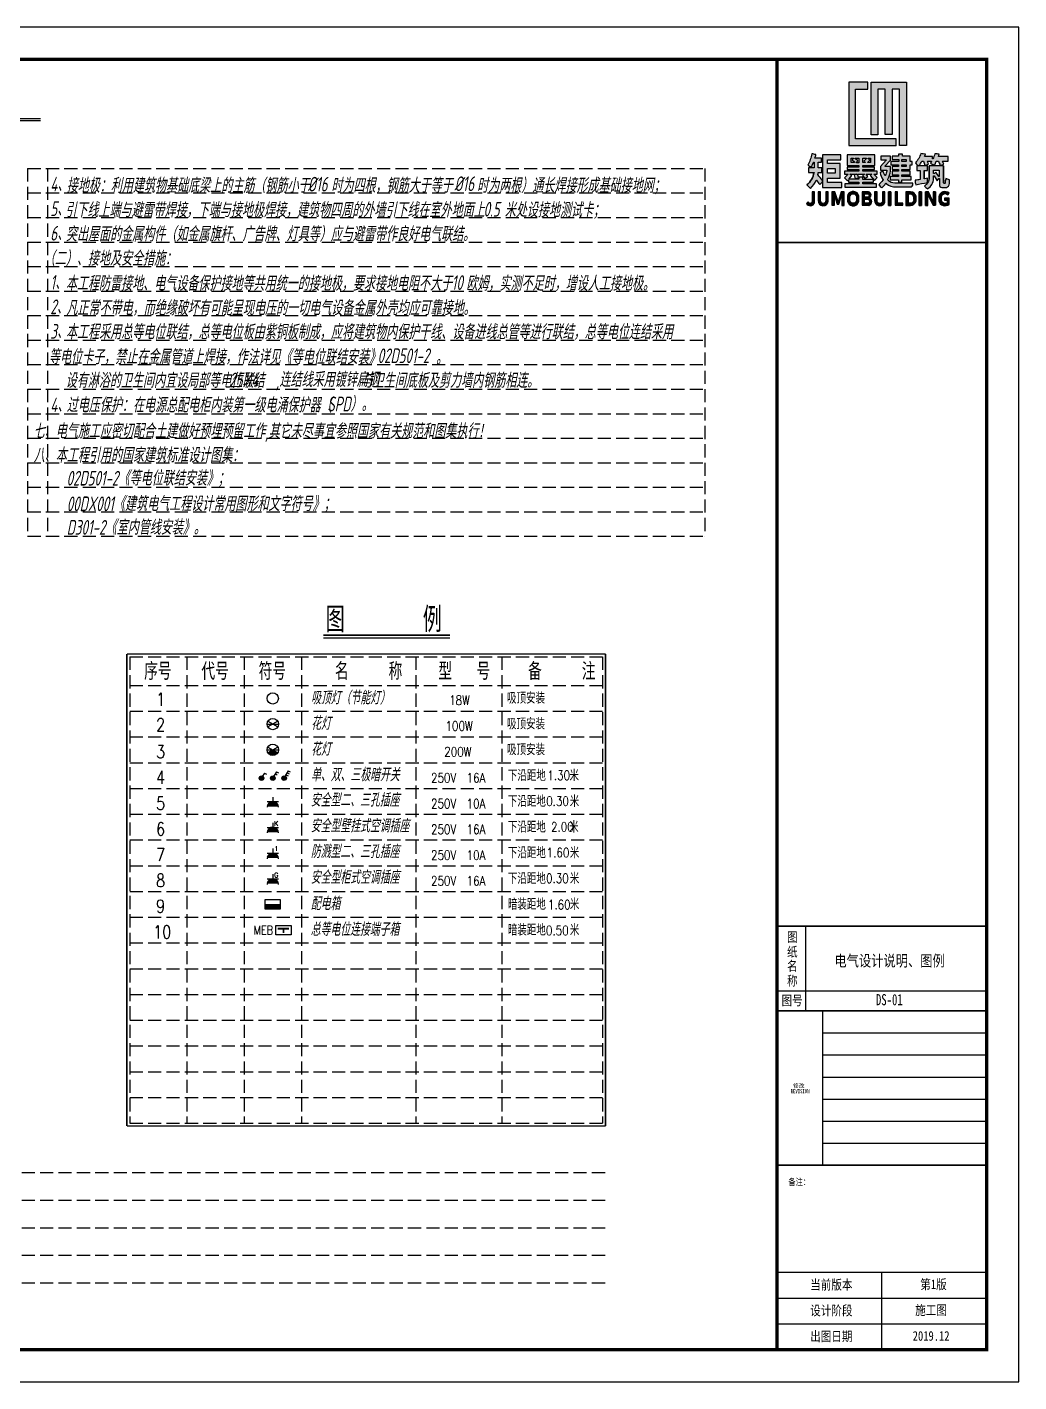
# Model space of a CAD drawing. Header units: millimetres. Extents: x -807114 to 558292, y -468455 to -61603.
# Drawn here: x -592632 to -573759, y -383210 to -357426 of the extents above; entities that cross this region are included whole.
import ezdxf
from ezdxf.enums import TextEntityAlignment as Align

# ---------------------------------------------------------------- set-up
doc = ezdxf.new("R2010")
doc.units = ezdxf.units.MM
doc.header["$LTSCALE"] = 1000
doc.linetypes.add('DASH', pattern=[0.35, 0.25, -0.1])
for name, color, linetype in [('EQUIP-动力', 3, 'Continuous'), ('EQUIP-照明', 3, 'Continuous'), ('EQUIP-箱柜', 3, 'Continuous'), ('lamp', 7, 'Continuous'), ('PUB_TEXT', 3, 'Continuous'), ('PUB_TITLE', 4, 'Continuous'), ('YH图签', 7, 'Continuous'), ('建-文字', 7, 'Continuous'), ('标注1', 7, 'Continuous')]:
    doc.layers.add(name, color=color, linetype=linetype)
doc.styles.add('_HZK', font='txt.shx', dxfattribs={"width": 0.8, "bigfont": 'HZK.shx'})
doc.styles.add('_HZTXT', font='txt', dxfattribs={"bigfont": 'HZTXT'})
doc.styles.add('_TCH_LABEL', font='COMPLEX', dxfattribs={"bigfont": 'GBCBIG'})
doc.styles.add('HZ_SIMPLEX', font='SIMPLEX.shx', dxfattribs={"width": 0.7, "bigfont": 'hztxt.shx'})
doc.styles.add('SIMPLEX', font='SIMPLEX.SHX')
doc.styles.add('TEXT', font='gbeitc.shx', dxfattribs={"width": 0.85, "bigfont": 'hztxt.shx'})
doc.styles.add('uni-黑体', font='simhei.ttf')
doc.styles.add('ZDBOX', font='simsun.ttc', dxfattribs={"width": 0.7})
doc.styles.add('宋体', font='simsun.ttc', dxfattribs={"width": 0.8})

# ---------------------------------------------------------------- blocks, each defined once
blk = doc.blocks.new('PPPP')
at = {"layer": 'EQUIP-动力'}
h = blk.add_hatch(color=256, dxfattribs=at)
edge = h.paths.add_edge_path()
edge.add_line((-12365, 164817), (-12018, 164817))
edge.add_arc((-12191, 164769), 180, 15.4332, 164.5668)
for p, q in [((-12190, 165093), (-12190, 164817)), ((-12370, 164949), (-12010, 164949)), ((-12365, 164817), (-12018, 164817)), ((-12364, 164817), (-12017, 164817))]:
    blk.add_line(p, q, dxfattribs=at)
for centre, start, end in [((-12190, 164769), 0, 180), ((-12191, 164769), 15.4332, 164.5668)]:
    blk.add_arc(centre, 180, start, end, dxfattribs=at)
blk = doc.blocks.new('rrrr')
at = {"layer": 'EQUIP-照明'}
h = blk.add_hatch(color=256, dxfattribs=at)
edge = h.paths.add_edge_path()
edge.add_arc((-128876, 125039), 72, 0, 360)
for p, q in [((-128745, 125273), (-128869, 125059)), ((-128817, 125149), (-128752, 125111)), ((-128781, 125211), (-128716, 125174)), ((-128745, 125273), (-128680, 125236))]:
    blk.add_line(p, q, dxfattribs=at)
blk.add_circle((-128876, 125039), 72, dxfattribs=at)
blk = doc.blocks.new('LLLL')
at = {"layer": 'EQUIP-照明'}
h = blk.add_hatch(color=256, dxfattribs=at)
edge = h.paths.add_edge_path()
edge.add_arc((-15117, 164271), 72, 0, 360)
for q in [(-15090, 164321), (-14961, 164396)]:
    blk.add_line((-15025, 164433), q, dxfattribs=at)
blk.add_circle((-15117, 164271), 72, dxfattribs=at)
blk = doc.blocks.new('HHHH')
at = {"layer": 'EQUIP-照明'}
h = blk.add_hatch(color=256, dxfattribs=at)
edge = h.paths.add_edge_path()
edge.add_arc((-14597, 164713), 72, 0, 360)
for p, q in [((-14482, 164920), (-14570, 164768)), ((-14518, 164858), (-14453, 164820)), ((-14482, 164920), (-14417, 164883))]:
    blk.add_line(p, q, dxfattribs=at)
blk.add_circle((-14597, 164713), 72, dxfattribs=at)
blk = doc.blocks.new('DDDD')
at = {"layer": 'EQUIP-照明'}
blk.add_hatch(color=256, dxfattribs=at).paths.add_polyline_path([(-14227, 165525), (-14383, 165435, 0.57735), (-14071, 165435)])
for p, q in [((-14407, 165525), (-14047, 165525)), ((-14383, 165615), (-14071, 165435)), ((-14071, 165615), (-14383, 165435))]:
    blk.add_line(p, q, dxfattribs=at)
blk.add_circle((-14227, 165525), 180, dxfattribs=at)
blk = doc.blocks.new('SSSS')
at = {"layer": 'EQUIP-照明'}
for p, q in [((-14919, 165525), (-14559, 165525)), ((-14583, 165615), (-14895, 165435)), ((-14895, 165615), (-14583, 165435))]:
    blk.add_line(p, q, dxfattribs=at)
blk.add_circle((-14739, 165525), 180, dxfattribs=at)
blk = doc.blocks.new('rdfhdghkyouy')
h = blk.add_hatch(color=1)
h.dxf.hatch_style = 1
h.paths.add_polyline_path([(2159971.7, 406811.8), (2159998.1, 406811.8), (2159998.1, 406826.8), (2159956.5, 406826.8), (2159956.5, 406688.1), (2160060.7, 406688.1), (2160060.7, 406703), (2159971.7, 406703)])
h = blk.add_hatch(color=1)
h.dxf.hatch_style = 1
h.paths.add_polyline_path([(2160036.5, 406712), (2160051.7, 406712), (2160051.7, 406811.7), (2160067.7, 406811.7), (2160067.7, 406687.9), (2160083, 406687.9), (2160083, 406826.8), (2160005.4, 406826.8), (2160005.4, 406711.8), (2160020.5, 406711.8), (2160020.5, 406811.7), (2160036.5, 406811.7)])
h = blk.add_hatch(color=256)
h.dxf.hatch_style = 1
h.paths.add_polyline_path([(2160122.1, 406633.7), (2160129.2, 406633.7), (2160129.2, 406643.4), (2160106.1, 406643.4), (2160106.1, 406633.6), (2160113.2, 406633.6), (2160113.2, 406613.7, -0.0265), (2160102.5, 406611.9, 0.097106), (2160103.4, 406602.3, -0.005713), (2160129.2, 406607.1, 0.05), (2160129.3, 406616.5, 0.024926), (2160123, 406615, -0.515318), (2160122.1, 406615.5)])
h.paths.add_polyline_path([(2160164, 406643.4), (2160132.9, 406643.4), (2160132.9, 406614.9, -0.1854), (2160122.3, 406599.4, 0.144295), (2160129.6, 406593.4, 0.244594), (2160142.6, 406615.8), (2160142.6, 406622), (2160143.5, 406622), (2160150.1, 406611.1), (2160154.2, 406615.8), (2160155.2, 406615.8), (2160155.2, 406602.9, 0.365184), (2160160.4, 406596.2), (2160170.6, 406596.2, 0.348371), (2160177.2, 406604.6), (2160177.2, 406613.1, 0.011482), (2160169.4, 406615.8), (2160169.4, 406612.2), (2160168.3, 406612.2), (2160168.3, 406606, -0.574481), (2160164, 406606.5)])
h.paths.add_polyline_path([(2160142.7, 406634.5), (2160155.1, 406634.5), (2160155.1, 406620.2), (2160154.2, 406620.2), (2160147.7, 406629.4), (2160144.4, 406626.5), (2160142.7, 406626.5)], flags=16)
h.paths.add_polyline_path([(2160174.7, 406663.9), (2160153.4, 406663.9, 0.07162), (2160154.8, 406669.2, 0.023398), (2160145.3, 406670, -0.080777), (2160140.6, 406658.7), (2160139.9, 406658.7), (2160139.9, 406664.1), (2160122.5, 406664.1, 0.117099), (2160124.9, 406668.9, -0.03015), (2160114.9, 406670.9, -0.103994), (2160102.7, 406650.1, 0.130817), (2160110.2, 406644, 0.122166), (2160116.8, 406653.9), (2160120.3, 406653.9, 0.044245), (2160123.2, 406645.1, 0.137588), (2160131.5, 406647.7, -0.103032), (2160129.3, 406654), (2160138.3, 406654), (2160138.3, 406653.4, -0.005915), (2160135.5, 406649.3, 0.08158), (2160144.3, 406645.8, 0.192586), (2160148, 406654.1), (2160153.2, 406654.1, 0.071285), (2160157.1, 406645.4, 0.167739), (2160165.3, 406647.5, -0.147898), (2160162.2, 406654.1), (2160174.7, 406654.1)])
h = blk.add_hatch(color=256)
h.dxf.hatch_style = 1
h.paths.add_polyline_path([(2159889.6, 406639), (2159889.6, 406651.5), (2159896.6, 406651.5), (2159896.6, 406660.4), (2159882.5, 406660.4, 0.075426), (2159884.5, 406668.2, 0.02828), (2159875.5, 406670.1, -0.101092), (2159866.7, 406645.4, 0.098123), (2159875.1, 406641.4, 0.05359), (2159879.3, 406651.5, -0.000618), (2159880.6, 406651.5), (2159880.6, 406639), (2159868.1, 406639), (2159868.1, 406629.1), (2159880.5, 406629.1, -0.17747), (2159864.8, 406601.7), (2159872.5, 406594.2, 0.125187), (2159885, 406612.1, -0.632942), (2159886.1, 406612.2, 0.035284), (2159893.2, 406602.9, 0.043167), (2159899.3, 406608.9), (2159899.3, 406611.4, -0.026646), (2159888.8, 406624.5, 0.19173), (2159889.4, 406629.1), (2159897.5, 406629.1), (2159897.5, 406639)])
h = blk.add_hatch(color=256)
h.dxf.hatch_style = 1
h.paths.add_polyline_path([(2159899.3, 406596.2), (2159941.3, 406596.2), (2159941.3, 406607), (2159910.1, 406607), (2159910.1, 406616.7), (2159937.6, 406616.7), (2159937.6, 406648.9), (2159910.1, 406648.9), (2159910.1, 406656.7), (2159939.4, 406656.7), (2159939.4, 406667.5), (2159899.3, 406667.5)])
h.paths.add_polyline_path([(2159910, 406638.1), (2159926.9, 406638.1), (2159926.9, 406627.4), (2159910, 406627.4)], flags=16)
h = blk.add_hatch(color=256)
h.dxf.hatch_style = 1
h.paths.add_polyline_path([(2159987.6, 406631.9), (2159987.6, 406635.4), (2160013.4, 406635.4), (2160013.4, 406640.7), (2159987.6, 406640.7), (2159987.6, 406644.3), (2160013.5, 406644.3), (2160013.5, 406667.4), (2159952.9, 406667.4), (2159952.9, 406644.3), (2159978.8, 406644.3), (2159978.8, 406640.8), (2159952.8, 406640.8), (2159952.8, 406635.4), (2159978.7, 406635.4), (2159978.7, 406631.9), (2159947.6, 406631.9), (2159947.5, 406625.6), (2159955.5, 406625.6), (2159947.1, 406617.4), (2159953.6, 406610.7), (2159956.3, 406613.2), (2159956.3, 406607.8), (2159978.7, 406607.8), (2159978.7, 406604.2), (2159948.3, 406604.2), (2159948.3, 406597.1), (2160017.8, 406597.1), (2160017.8, 406604.3), (2159987.6, 406604.3), (2159987.6, 406607.7), (2160010.7, 406607.7), (2160010.7, 406614), (2159987.7, 406614), (2159987.7, 406618.5), (2159977.9, 406618.5), (2159975.7, 406625.6), (2159991.1, 406625.6), (2159987.1, 406623.1), (2159991.6, 406615.7), (2159998.4, 406619.9), (2159994.8, 406625.6), (2160007.1, 406625.6), (2160003.9, 406622.4), (2160013, 406611.8), (2160019.1, 406618.4), (2160011.7, 406625.6), (2160018.8, 406625.6), (2160018.8, 406631.9)])
h.paths.add_polyline_path([(2159974.1, 406625.6), (2159968.3, 406624.2), (2159970.9, 406615.5), (2159977.6, 406617.6), (2159978.6, 406617.6), (2159978.6, 406614.1), (2159957.3, 406614.1), (2159957.3, 406614.9), (2159963.3, 406622.4), (2159959, 406625.6)], flags=16)
h.paths.add_polyline_path([(2159987.6, 406650.6), (2159987.6, 406660.3), (2159995.6, 406660.3), (2159995.6, 406659.4), (2159990, 406654), (2159992.9, 406651.4), (2159992.9, 406650.6)], flags=16)
h.paths.add_polyline_path([(2159978.6, 406650.5), (2159973.4, 406650.5), (2159973.4, 406651.7), (2159976.6, 406654.5), (2159970.6, 406659.5), (2159970.6, 406660.4), (2159978.6, 406660.4)], flags=16)
h.paths.add_polyline_path([(2159998.3, 406650.6), (2159998.3, 406651.5), (2160002.7, 406656), (2159999.2, 406659.5), (2159999.2, 406660.4), (2160004.5, 406660.4), (2160004.5, 406650.6)], flags=16)
h.paths.add_polyline_path([(2159968.9, 406650.6), (2159961.8, 406650.6), (2159961.8, 406660.3), (2159966.9, 406660.3), (2159966.9, 406659.4), (2159963.9, 406657), (2159968.9, 406652.3)], flags=16)
h = blk.add_hatch(color=256)
h.dxf.hatch_style = 1
h.paths.add_polyline_path([(2160048.2, 406632), (2160048.2, 406642.5), (2160036.5, 406642.5), (2160036.5, 406643.4), (2160048.2, 406656), (2160048.2, 406664.8), (2160026.7, 406664.8), (2160026.7, 406656.8), (2160038.4, 406656.8), (2160038.4, 406655.9), (2160025.9, 406642.5), (2160025.9, 406634.5), (2160040.2, 406634.5), (2160040.2, 406632.3, -0.094714), (2160036.7, 406622.6, -0.697354), (2160035.8, 406622.6, 0.000076), (2160031.4, 406631.9), (2160025.4, 406628.7, 0.101136), (2160031.5, 406614, -0.613145), (2160031.3, 406612.1, -0.034324), (2160022.2, 406602.3, 0.063835), (2160029.3, 406595.2, 0.053493), (2160037.4, 406604.9, -0.6157), (2160038.6, 406605.1, 0.207786), (2160060.8, 406597.4), (2160094.1, 406597.4, 0.26103), (2160097.2, 406605.5), (2160057.5, 406605.5, -0.163358), (2160042.8, 406611.7, -0.39359), (2160042.4, 406614.5, 0.079801)])
h = blk.add_hatch(color=256)
h.dxf.hatch_style = 1
h.paths.add_polyline_path([(2160073.1, 406631.8), (2160073.1, 406635.3), (2160091, 406635.3), (2160091, 406646.1), (2160095.6, 406646.1), (2160095.6, 406653.2), (2160090.9, 406653.2), (2160090.9, 406664.7), (2160074.2, 406664.7), (2160074.2, 406669.2), (2160066, 406669.2), (2160066, 406664.7), (2160051.8, 406664.7), (2160051.8, 406657.6), (2160066.1, 406657.6), (2160066.1, 406653.2), (2160049.1, 406653.2), (2160049.1, 406646), (2160066, 406646), (2160066, 406642.5), (2160051.7, 406642.5), (2160051.7, 406635.6), (2160066, 406635.6), (2160066, 406631.8), (2160051.8, 406631.8), (2160051.8, 406623.8), (2160065.9, 406623.8), (2160065.9, 406620.4), (2160047.3, 406620.4), (2160047.3, 406613.1), (2160065.9, 406613.1), (2160065.9, 406607.8), (2160073.3, 406607.8), (2160073.3, 406613.1), (2160093.7, 406613.1), (2160093.7, 406620.3), (2160073.1, 406620.3), (2160073.1, 406623.9), (2160091, 406623.9), (2160091, 406631.8)])
h.paths.add_polyline_path([(2160073.2, 406642.5), (2160073.2, 406646.1), (2160082.8, 406646.1), (2160082.8, 406642.5)], flags=16)
h.paths.add_polyline_path([(2160073.1, 406653.3), (2160073.1, 406657.6), (2160082.8, 406657.6), (2160082.8, 406653.3)], flags=16)
h = blk.add_hatch(color=256)
h.dxf.hatch_style = 1
h.paths.add_polyline_path([(2159876.2, 406565, -0.864465), (2159867.9, 406564.8), (2159864.1, 406561.2, 0.640771), (2159881.6, 406562.6), (2159881.6, 406586.4), (2159876.2, 406586.4)])
h = blk.add_hatch(color=256)
h.dxf.hatch_style = 1
h.paths.add_polyline_path([(2159911.8, 406566.5), (2159911.8, 406586.4), (2159906.5, 406586.4), (2159906.5, 406566.9, -1.009966), (2159894.9, 406566.8), (2159894.9, 406586.5), (2159889.5, 406586.5), (2159889.5, 406567.8, 0.977216)])
h = blk.add_hatch(color=256)
h.dxf.hatch_style = 1
h.paths.add_polyline_path([(2159932.4, 406566.9), (2159926.2, 406586.4), (2159919.7, 406586.4), (2159919.7, 406557.1), (2159925.2, 406557.1), (2159925.2, 406576.5), (2159926, 406576.5), (2159931.3, 406559.8), (2159935.1, 406559.8), (2159941, 406578.5), (2159941.2, 406578.5), (2159941.2, 406557), (2159946.6, 406557), (2159946.6, 406586.5), (2159940.2, 406586.5), (2159934.2, 406566.9)])
h = blk.add_hatch(color=256)
h.dxf.hatch_style = 1
h.paths.add_polyline_path([(2159964.3, 406556.1), (2159969, 406556.1, 0.298348), (2159978.7, 406566.2), (2159978.7, 406577.1, 0.364292), (2159968, 406587.2), (2159964.4, 406587.2, 0.350695), (2159953.7, 406577.3), (2159953.7, 406565.9, 0.26696)])
h.paths.add_polyline_path([(2159959.1, 406567.7), (2159959.1, 406576.1, -0.250076), (2159964.4, 406582.3), (2159968, 406582.3, -0.285743), (2159973.3, 406576.1), (2159973.3, 406567.7, -0.285743), (2159968, 406561.5), (2159964.4, 406561.5, -0.250076)], flags=16)
h = blk.add_hatch(color=256)
h.dxf.hatch_style = 1
h.paths.add_polyline_path([(2160002.1, 406572.3), (2160002.1, 406573.8, 0.826888), (2159997.4, 406586.6), (2159985.9, 406586.6), (2159985.9, 406557.1), (2159997.4, 406557.1, 0.912972)])
h.paths.add_polyline_path([(2159999.8, 406561.5), (2159991.2, 406561.5), (2159991.2, 406570.4), (2160000, 406570.4, -0.432832)], flags=16)
h.paths.add_polyline_path([(2159999.1, 406574.9), (2159991.2, 406574.9), (2159991.2, 406582), (2159999, 406582, -0.583472)], flags=16)
h = blk.add_hatch(color=256)
h.dxf.hatch_style = 1
h.paths.add_polyline_path([(2160028.9, 406556.7, 0.366868), (2160035.7, 406566.7), (2160035.7, 406586.4), (2160030.3, 406586.4), (2160030.3, 406566.7, -0.36078), (2160028, 406562, -0.268116), (2160021.6, 406562.1, -0.217237), (2160018.8, 406566.7), (2160018.8, 406586.5), (2160013.4, 406586.5), (2160013.4, 406567.9, 0.336908), (2160020.8, 406556.6, 0.089531)])
h = blk.add_hatch(color=256)
h.dxf.hatch_style = 1
h.paths.add_polyline_path([(2160049.1, 406586.5), (2160043.7, 406586.5), (2160043.7, 406557), (2160049.1, 406557)])
h = blk.add_hatch(color=256)
h.dxf.hatch_style = 1
h.paths.add_polyline_path([(2160063.3, 406561.5), (2160063.3, 406586.5), (2160058, 406586.5), (2160058, 406557.1), (2160074.9, 406557.1), (2160074.9, 406561.5)])
h = blk.add_hatch(color=256)
h.dxf.hatch_style = 1
h.paths.add_polyline_path([(2160091.8, 406557, 0.327653), (2160104.3, 406566.3, 0.052451), (2160104.3, 406576.9, 0.343572), (2160091.8, 406586.4), (2160081.9, 406586.4), (2160081.9, 406557)])
h.paths.add_polyline_path([(2160087.4, 406561.5), (2160087.4, 406582), (2160093.5, 406582, -0.193939), (2160098.8, 406575.1, -0.007348), (2160098.9, 406567.5, -0.192736), (2160093.5, 406561.5)], flags=16)
h = blk.add_hatch(color=256)
h.dxf.hatch_style = 1
h.paths.add_polyline_path([(2160110.6, 406556.9), (2160115.9, 406556.9), (2160115.9, 406586.5), (2160110.6, 406586.5)])
h = blk.add_hatch(color=256)
h.dxf.hatch_style = 1
h.paths.add_polyline_path([(2160141.7, 406565.9), (2160141, 406565.9), (2160131.1, 406586.5), (2160124.8, 406586.5), (2160124.8, 406557), (2160130.2, 406557), (2160130.2, 406578.4), (2160130.9, 406578.4), (2160141.8, 406557.2), (2160147.1, 406557.2), (2160147.1, 406586.4), (2160141.7, 406586.4)])
h = blk.add_hatch(color=256)
h.dxf.hatch_style = 1
h.paths.add_polyline_path([(2160176.5, 406559.8), (2160176.5, 406573.1), (2160166.7, 406573.1), (2160166.7, 406568.6), (2160172, 406568.6), (2160172, 406561.5, -0.413609), (2160159.6, 406567.7), (2160159.6, 406576.4, -0.631574), (2160173.5, 406579.9), (2160176.5, 406583.6, 0.61009), (2160154.1, 406576), (2160154.1, 406566.7, 0.585231)])
for p, q in [((2160132.9, 406614.9), (2160132.9, 406643.4)), ((2160164, 406643.4), (2160164, 406606.5)), ((2159955.5, 406625.6), (2159947.1, 406617.4)), ((2159957.3, 406614.9), (2159963.3, 406622.4)), ((2160113.2, 406633.6), (2160113.2, 406613.7)), ((2160122.1, 406633.7), (2160122.1, 406615.5)), ((2159864.8, 406601.7), (2159872.5, 406594.2)), ((2160124.8, 406557), (2160124.8, 406586.5)), ((2160147.1, 406586.4), (2160147.1, 406557.2)), ((2159999.1, 406574.9), (2159991.2, 406574.9)), ((2160000, 406570.4), (2159991.2, 406570.4))]:
    blk.add_line(p, q)
for points in [[(2160060.7, 406687.7), (2160060.7, 406703), (2159971.7, 406703), (2159971.7, 406811.8), (2159998.1, 406811.8), (2159998.1, 406826.8), (2159956.5, 406826.8), (2159956.5, 406688.1), (2160060.4, 406688.1)], [(2160083.1, 406687.9), (2160067.7, 406687.9), (2160067.7, 406811.7), (2160051.7, 406811.7), (2160051.7, 406712), (2160036.5, 406712), (2160036.5, 406811.7), (2160020.5, 406811.7), (2160020.5, 406711.8), (2160005.4, 406711.8), (2160005.4, 406826.8), (2160083, 406826.8), (2160083, 406687.9)]]:
    blk.add_lwpolyline(points)
for points in [[(2160174.7, 406663.9), (2160153.4, 406663.9, 0.07162), (2160154.8, 406669.2, 0.023398), (2160145.3, 406670, -0.080777), (2160140.6, 406658.7), (2160139.9, 406658.7), (2160139.9, 406664.1), (2160122.5, 406664.1, 0.117099), (2160124.9, 406668.9, -0.03015), (2160114.9, 406670.9, -0.103994), (2160102.7, 406650.1, 0.130817), (2160110.2, 406644, 0.122166), (2160116.8, 406653.9), (2160120.3, 406653.9, 0.044245), (2160123.2, 406645.1, 0.137588), (2160131.5, 406647.7, -0.103032), (2160129.3, 406654), (2160138.3, 406654), (2160138.3, 406653.4, -0.005915), (2160135.5, 406649.3, 0.08158), (2160144.3, 406645.8, 0.192586), (2160148, 406654.1), (2160153.2, 406654.1, 0.071285), (2160157.1, 406645.4, 0.167739), (2160165.3, 406647.5, -0.147898), (2160162.2, 406654.1), (2160174.7, 406654.1)], [(2159888.8, 406624.5, 0.19173), (2159889.4, 406629.1), (2159897.5, 406629.1), (2159897.5, 406639), (2159889.6, 406639), (2159889.6, 406651.5), (2159896.6, 406651.5), (2159896.6, 406660.4), (2159882.5, 406660.4, 0.075426), (2159884.5, 406668.2, 0.02828), (2159875.5, 406670.1, -0.101092), (2159866.7, 406645.4, 0.098123), (2159875.1, 406641.4, 0.05359), (2159879.3, 406651.5, -0.000618), (2159880.6, 406651.5), (2159880.6, 406639), (2159868.1, 406639), (2159868.1, 406629.1), (2159880.5, 406629.1, -0.17747), (2159864.8, 406601.7), (2159872.5, 406594.2, 0.125187), (2159885, 406612.1, -0.632942), (2159886.1, 406612.2, 0.035284), (2159893.2, 406602.9, 0.043167), (2159899.3, 406608.9), (2159899.3, 406611.4, -0.026646)], [(2160048.2, 406632), (2160048.2, 406642.5), (2160036.5, 406642.5), (2160036.5, 406643.4), (2160048.2, 406656), (2160048.2, 406664.8), (2160026.7, 406664.8), (2160026.7, 406656.8), (2160038.4, 406656.8), (2160038.4, 406655.9), (2160025.9, 406642.5), (2160025.9, 406634.5), (2160040.2, 406634.5), (2160040.2, 406632.3, -0.094714), (2160036.7, 406622.6, -0.697358), (2160035.8, 406622.6, 0.000076), (2160031.4, 406631.9), (2160025.4, 406628.7, 0.101136), (2160031.5, 406614, -0.613145), (2160031.3, 406612.1, -0.034324), (2160022.2, 406602.3, 0.063835), (2160029.3, 406595.2, 0.053493), (2160037.4, 406604.9, -0.6157), (2160038.6, 406605.1, 0.207786), (2160060.8, 406597.4), (2160094.1, 406597.4, 0.26103), (2160097.2, 406605.5), (2160057.5, 406605.5, -0.163358), (2160042.8, 406611.7, -0.335218), (2160042.2, 406614.2, 0.081667)], [(2160129.2, 406643.4), (2160106.1, 406643.4), (2160106.1, 406633.6), (2160113.2, 406633.6), (2160113.2, 406613.7, -0.0265), (2160102.5, 406611.9, 0.097106), (2160103.4, 406602.3, -0.005713), (2160129.2, 406607.1, 0.05), (2160129.3, 406616.5, 0.024926), (2160123, 406615, -0.515318), (2160122.1, 406615.5), (2160122.1, 406633.7), (2160129.2, 406633.7)], [(2160142.6, 406622), (2160143.5, 406622), (2160150.1, 406611.1), (2160154.2, 406615.8), (2160155.2, 406615.8), (2160155.2, 406602.9, 0.365184), (2160160.4, 406596.2), (2160170.6, 406596.2, 0.348371), (2160177.2, 406604.6), (2160177.2, 406613.1, 0.011482), (2160169.4, 406615.8), (2160169.4, 406612.2), (2160168.3, 406612.2), (2160168.3, 406606, -0.574481), (2160164, 406606.5), (2160164, 406643.4), (2160132.9, 406643.4), (2160132.9, 406614.9, -0.1854), (2160122.3, 406599.4, 0.144295), (2160129.6, 406593.4, 0.244594), (2160142.6, 406615.8)], [(2159881.6, 406586.4), (2159876.2, 406586.4), (2159876.2, 406565, -0.864465), (2159867.9, 406564.8), (2159864.1, 406561.2, 0.640771), (2159881.6, 406562.6)], [(2159894.9, 406566.8), (2159894.9, 406586.5), (2159889.5, 406586.5), (2159889.5, 406567.8, 0.977216), (2159911.8, 406566.5), (2159911.8, 406586.4), (2159906.5, 406586.4), (2159906.5, 406566.7, -0.98776)], [(2159978.7, 406566.2), (2159978.7, 406577.1, 0.364292), (2159968, 406587.2), (2159964.4, 406587.2, 0.350695), (2159953.7, 406577.3), (2159953.7, 406565.9, 0.26696), (2159964.3, 406556.1), (2159969, 406556.1, 0.298348)], [(2159959.1, 406567.7), (2159959.1, 406576.1, -0.250076), (2159964.4, 406582.3), (2159968, 406582.3, -0.285743), (2159973.3, 406576.1), (2159973.3, 406567.7, -0.285743), (2159968, 406561.5), (2159964.4, 406561.5, -0.250076)], [(2160002.1, 406572.3), (2160002.1, 406573.8, 0.826888), (2159997.4, 406586.6), (2159985.9, 406586.6), (2159985.9, 406557.1), (2159997.4, 406557.1, 0.912972)], [(2159999.1, 406574.9), (2159991.2, 406574.9), (2159991.2, 406582), (2159999, 406582, -0.583472)], [(2160035.7, 406566.7), (2160035.7, 406586.4), (2160030.3, 406586.4), (2160030.3, 406566.7, -0.36078), (2160028, 406562, -0.268116), (2160021.6, 406562.1, -0.217237), (2160018.8, 406566.7), (2160018.8, 406586.5), (2160013.4, 406586.5), (2160013.4, 406567.9, 0.336908), (2160020.8, 406556.6, 0.089531), (2160028.9, 406556.7, 0.366868)], [(2160104.3, 406566.3, 0.052451), (2160104.3, 406576.9, 0.343572), (2160091.8, 406586.4), (2160081.9, 406586.4), (2160081.9, 406557), (2160091.8, 406557, 0.327653)], [(2160087.4, 406582), (2160093.5, 406582, -0.193939), (2160098.8, 406575.1, -0.007348), (2160098.9, 406567.5, -0.192736), (2160093.5, 406561.5), (2160087.4, 406561.5)], [(2160159.6, 406567.7), (2160159.6, 406576.4, -0.631574), (2160173.5, 406579.9), (2160176.5, 406583.6, 0.61009), (2160154.1, 406576), (2160154.1, 406566.7, 0.585231), (2160176.5, 406559.8), (2160176.5, 406573.1), (2160166.7, 406573.1), (2160166.7, 406568.6), (2160172, 406568.6), (2160172, 406561.5, -0.413609)], [(2159999.8, 406561.5), (2159991.2, 406561.5), (2159991.2, 406570.4), (2160000, 406570.4, -0.432832)]]:
    blk.add_lwpolyline(points, format="xyb", close=True)
for points in [[(2159939.4, 406656.7), (2159939.4, 406667.5), (2159899.3, 406667.5), (2159899.3, 406596.2), (2159941.3, 406596.2), (2159941.3, 406607), (2159910.1, 406607), (2159910.1, 406616.7), (2159937.6, 406616.7), (2159937.6, 406648.9), (2159910.1, 406648.9), (2159910.1, 406656.7)], [(2159937.6, 406648.9), (2159910.1, 406648.9), (2159910.1, 406656.7), (2159939.4, 406656.7), (2159939.4, 406667.5), (2159899.3, 406667.5), (2159899.3, 406596.2), (2159941.3, 406596.2), (2159941.3, 406607), (2159910.1, 406607), (2159910.1, 406616.7), (2159937.6, 406616.7)], [(2160010.7, 406614), (2159987.7, 406614), (2159987.7, 406618.5), (2159977.9, 406618.5), (2159975.7, 406625.6), (2159991.1, 406625.6), (2159987.1, 406623.1), (2159991.6, 406615.7), (2159998.4, 406619.9), (2159994.8, 406625.6), (2160007.1, 406625.6), (2160003.9, 406622.4), (2160013, 406611.8), (2160019.1, 406618.4), (2160011.7, 406625.6), (2160018.8, 406625.6), (2160018.8, 406631.9), (2159987.6, 406631.9), (2159987.6, 406635.4), (2160013.4, 406635.4), (2160013.4, 406640.7), (2159987.6, 406640.7), (2159987.6, 406644.3), (2160013.5, 406644.3), (2160013.5, 406667.4), (2159952.9, 406667.4), (2159952.9, 406644.3), (2159978.8, 406644.3), (2159978.8, 406640.8), (2159952.8, 406640.8), (2159952.8, 406635.4), (2159978.7, 406635.4), (2159978.7, 406631.9), (2159947.6, 406631.9), (2159947.5, 406625.6), (2159955.5, 406625.6), (2159947.1, 406617.4), (2159953.6, 406610.7), (2159956.3, 406613.2), (2159956.3, 406607.8), (2159978.7, 406607.8), (2159978.7, 406604.2), (2159948.3, 406604.2), (2159948.3, 406597.1), (2160017.8, 406597.1), (2160017.8, 406604.3), (2159987.6, 406604.3), (2159987.6, 406607.7), (2160010.7, 406607.7)], [(2159968.9, 406650.6), (2159961.8, 406650.6), (2159961.8, 406660.3), (2159966.9, 406660.3), (2159966.9, 406659.4), (2159963.9, 406657), (2159968.9, 406652.3)], [(2159978.6, 406650.5), (2159973.4, 406650.5), (2159973.4, 406651.7), (2159976.6, 406654.5), (2159970.6, 406659.5), (2159970.6, 406660.4), (2159978.6, 406660.4)], [(2159987.6, 406650.6), (2159987.6, 406660.3), (2159995.6, 406660.3), (2159995.6, 406659.4), (2159990, 406654), (2159992.9, 406651.4), (2159992.9, 406650.6)], [(2159998.3, 406650.6), (2159998.3, 406651.5), (2160002.7, 406656), (2159999.2, 406659.5), (2159999.2, 406660.4), (2160004.5, 406660.4), (2160004.5, 406650.6)], [(2160091, 406646.1), (2160095.6, 406646.1), (2160095.6, 406653.2), (2160090.9, 406653.2), (2160090.9, 406664.7), (2160074.2, 406664.7), (2160074.2, 406669.2), (2160066, 406669.2), (2160066, 406664.7), (2160051.8, 406664.7), (2160051.8, 406657.6), (2160066.1, 406657.6), (2160066.1, 406653.2), (2160049.1, 406653.2), (2160049.1, 406646), (2160066, 406646), (2160066, 406642.5), (2160051.7, 406642.5), (2160051.7, 406635.6), (2160066, 406635.6), (2160066, 406631.8), (2160051.8, 406631.8), (2160051.8, 406623.8), (2160065.9, 406623.8), (2160065.9, 406620.4), (2160047.3, 406620.4), (2160047.3, 406613.1), (2160065.9, 406613.1), (2160065.9, 406607.8), (2160073.3, 406607.8), (2160073.3, 406613.1), (2160093.7, 406613.1), (2160093.7, 406620.3), (2160073.1, 406620.3), (2160073.1, 406623.9), (2160091, 406623.9), (2160091, 406631.8), (2160073.1, 406631.8), (2160073.1, 406635.3), (2160091, 406635.3)], [(2160073.1, 406657.6), (2160082.8, 406657.6), (2160082.8, 406653.3), (2160073.1, 406653.3)], [(2160073.1, 406653.3), (2160073.1, 406657.6), (2160082.8, 406657.6), (2160082.8, 406653.3)], [(2160073.2, 406646.1), (2160082.8, 406646.1), (2160082.8, 406642.5), (2160073.2, 406642.5)], [(2160073.2, 406642.5), (2160073.2, 406646.1), (2160082.8, 406646.1), (2160082.8, 406642.5)], [(2159910, 406638.1), (2159926.9, 406638.1), (2159926.9, 406627.4), (2159910, 406627.4)], [(2159910, 406627.4), (2159910, 406638.1), (2159926.9, 406638.1), (2159926.9, 406627.4)], [(2159978.6, 406614.1), (2159957.3, 406614.1), (2159957.3, 406614.9), (2159963.3, 406622.4), (2159959, 406625.6), (2159974.1, 406625.6), (2159968.3, 406624.2), (2159970.9, 406615.5), (2159977.6, 406617.6), (2159978.6, 406617.6)], [(2160142.7, 406626.5), (2160142.7, 406634.5), (2160155.1, 406634.5), (2160155.1, 406620.2), (2160154.2, 406620.2), (2160147.7, 406629.4), (2160144.4, 406626.5)], [(2159925.2, 406576.5), (2159926, 406576.5), (2159931.3, 406559.8), (2159935.1, 406559.8), (2159941, 406578.5), (2159941.2, 406578.5), (2159941.2, 406557), (2159946.6, 406557), (2159946.6, 406586.5), (2159940.2, 406586.5), (2159934.2, 406566.9), (2159932.4, 406566.9), (2159926.2, 406586.4), (2159919.7, 406586.4), (2159919.7, 406557.1), (2159925.2, 406557.1)], [(2160043.7, 406586.5), (2160049.1, 406586.5), (2160049.1, 406557), (2160043.7, 406557)], [(2160049.1, 406586.5), (2160043.7, 406586.5), (2160043.7, 406557), (2160049.1, 406557)], [(2160063.3, 406586.5), (2160058, 406586.5), (2160058, 406557.1), (2160074.9, 406557.1), (2160074.9, 406561.5), (2160063.3, 406561.5)], [(2160110.6, 406586.5), (2160115.9, 406586.5), (2160115.9, 406556.9), (2160110.6, 406556.9)], [(2160115.9, 406586.5), (2160110.6, 406586.5), (2160110.6, 406556.9), (2160115.9, 406556.9)], [(2160130.2, 406578.4), (2160130.9, 406578.4), (2160141.8, 406557.2), (2160147.1, 406557.2), (2160147.1, 406586.4), (2160141.7, 406586.4), (2160141.7, 406565.9), (2160141, 406565.9), (2160131.1, 406586.5), (2160124.8, 406586.5), (2160124.8, 406557), (2160130.2, 406557)]]:
    blk.add_lwpolyline(points, close=True)
for centre, radius, start, end in [((2159835.1, 406636.8), 46, 310.1249, 350.379), ((2159843.4, 406627.8), 44.4, 310.8521, 339.4229), ((2160058.6, 406626.8), 29.5, 227.33, 274.283)]:
    blk.add_arc(centre, radius, start, end)
blk = doc.blocks.new('A$C23C51293')
for p, q in [((52800, 11500), (52800, 14125)), ((51900, 12125), (58400, 12125))]:
    blk.add_line(p, q)
at = {"const_width": 50}
for points in [[(51900, 35319), (58400, 35319)], [(51900, 14125), (58400, 14125)], [(51900, 11500), (58400, 11500)], [(51900, 6722), (58400, 6722)]]:
    blk.add_lwpolyline(points, dxfattribs=at)
at = {"layer": 'PUB_TITLE'}
for p, q in [((51900, 3400), (58400, 3400)), ((55150, 1000), (55150, 3400)), ((51900, 2600), (58400, 2600)), ((51900, 1800), (58400, 1800))]:
    blk.add_line(p, q, dxfattribs=at)
for points in [[(0, 0), (59400, 0), (59400, 42000), (0, 42000)], [(2191, 1000), (58400, 1000), (58400, 41000), (2191, 41000)]]:
    blk.add_lwpolyline(points, close=True, dxfattribs=at)
at = {"layer": 'PUB_TITLE', "const_width": 100}
blk.add_lwpolyline([(2191, 1000), (58400, 1000), (58400, 41000), (2191, 41000)], close=True, dxfattribs=at)
blk.add_lwpolyline([(51900, 1000), (51900, 41000)], dxfattribs=at)
at = {"layer": 'PUB_TITLE'}
blk.add_lwpolyline([(51900, 6722), (58400, 6722)], dxfattribs=at)
for points in [[(53314, 11500), (53314, 11500), (53314, 6752), (53314, 6752)], [(53314, 10817), (53314, 10817), (57102, 10817), (58400, 10817)], [(53314, 10135), (53314, 10135), (57102, 10135), (58400, 10135)], [(53314, 9452), (53314, 9452), (57102, 9452), (58400, 9452)], [(53314, 8770), (53314, 8770), (57102, 8770), (58400, 8770)], [(53314, 8087), (53314, 8087), (57102, 8087), (58400, 8087)], [(53314, 7405), (53314, 7405), (57102, 7405), (58400, 7405)]]:
    blk.add_open_spline(points, degree=3, dxfattribs=at)
at = {"xscale": 14.14285714285714, "yscale": 14.14285714285714, "zscale": 14.14285714285714}
blk.add_blockref('rdfhdghkyouy', (-30493832, -5713404), dxfattribs=at)
at = {"style": 'ZDBOX', "width": 0.8}
for s, height, p in [('图', 300, (52377, 13790)), ('纸', 300, (52377, 13338)), ('名', 300, (52377, 12901)), ('称', 300, (52377, 12441)), ('图号', 300, (52371, 11822)), ('备注：', 200, (52591, 6207))]:
    blk.add_text(s, height=height, dxfattribs=at).set_placement(p, align=Align.MIDDLE)
for s, p in [('当前版本', (52932, 2863)), ('第1版', (56343, 2876)), ('设计阶段', (52932, 2063)), ('施工图', (56186, 2076)), ('出图日期', (52932, 1263)), ('2019.12', (56108, 1276))]:
    blk.add_text(s, height=300, dxfattribs=at).set_placement(p)
at = {"layer": 'PUB_TEXT', "color": 8, "style": '宋体'}
blk.add_text('修改', height=127.1, dxfattribs=at).set_placement((52397, 9119))
at = {"layer": 'PUB_TEXT', "color": 8, "style": '宋体', "width": 0.7}
blk.add_text('REVISION', height=127.1, dxfattribs=at).set_placement((52328, 8911), align=Align.BOTTOM_LEFT)

msp = doc.modelspace()

# ---------------------------------------------------------------- hatches: boundary and pattern name
at = {"layer": 'EQUIP-箱柜'}
msp.add_hatch(color=256, dxfattribs=at).paths.add_polyline_path([(-587813.6, -374121.7), (-588100.8, -374121.7), (-588100.8, -374211.4), (-587813.6, -374211.4)])

# ---------------------------------------------------------------- linework, layer by layer
msp.add_line((-595427.3, -359204.9), (-592375.7, -359204.9))
at = {"const_width": 27.2}
msp.add_lwpolyline([(-595427.3, -359168.4), (-592375.7, -359168.4)], dxfattribs=at)
at = {"layer": 'EQUIP-照明'}
msp.add_circle((-587957.2, -370201.2), 107.7, dxfattribs=at)
at = {"layer": 'EQUIP-箱柜'}
msp.add_line((-588100.8, -374121.7), (-587813.6, -374121.7), dxfattribs=at)
for points in [[(-587813.6, -374031.9), (-587813.6, -374211.4), (-588100.8, -374211.4), (-588100.8, -374031.9)], [(-587897.4, -374522), (-587610.2, -374522), (-587610.2, -374701.5), (-587897.4, -374701.5)]]:
    msp.add_lwpolyline(points, close=True, dxfattribs=at)
at = {"layer": 'EQUIP-箱柜', "const_width": 35.9}
for points in [[(-587646.1, -374583), (-587861.5, -374583)], [(-587753.8, -374583), (-587753.8, -374665.6)]]:
    msp.add_lwpolyline(points, dxfattribs=at)
at = {"layer": 'PUB_TEXT'}
msp.add_line((-586993.6, -369048.6), (-584586.3, -369048.6), dxfattribs=at)
at = {"layer": 'PUB_TEXT', "const_width": 35.1}
msp.add_lwpolyline([(-586993.6, -368998.3), (-584586.3, -368998.3)], dxfattribs=at)
at = {"layer": '标注1', "color": 251, "linetype": 'DASH'}
for p, q in [((-592624, -360116.3), (-592624, -367117)), ((-592624, -360116.3), (-579735.9, -360116.3)), ((-592624, -360116.3), (-579735.9, -360116.3)), ((-592244.8, -360116.3), (-592244.8, -367117)), ((-579735.9, -360116.3), (-579735.9, -367117)), ((-592624, -360583), (-579735.9, -360583)), ((-592624, -361049.7), (-579735.9, -361049.7)), ((-592624, -361516.4), (-579735.9, -361516.4)), ((-592624, -361983.1), (-579735.9, -361983.1)), ((-592624, -362449.9), (-579735.9, -362449.9)), ((-592624, -362916.6), (-579735.9, -362916.6)), ((-592624, -363383.3), (-579735.9, -363383.3)), ((-592624, -363850), (-579735.9, -363850)), ((-592624, -364316.7), (-579735.9, -364316.7)), ((-592624, -364783.4), (-579735.9, -364783.4)), ((-592624, -365250.2), (-579735.9, -365250.2)), ((-592624, -365716.9), (-579735.9, -365716.9)), ((-592624, -366183.6), (-579735.9, -366183.6)), ((-592624, -366650.3), (-579735.9, -366650.3)), ((-592624, -367117), (-579735.9, -367117)), ((-590679.7, -369411.7), (-590679.7, -378287.1)), ((-590679.7, -369411.7), (-581680.2, -369411.7)), ((-589590.7, -369411.7), (-589590.7, -378287.1)), ((-588501.7, -369411.7), (-588501.7, -378287.1)), ((-587412.7, -369411.7), (-587412.7, -378287.1)), ((-585234.7, -369411.7), (-585234.7, -378287.1)), ((-583601.2, -369411.7), (-583601.2, -378287.1)), ((-581680.2, -369411.7), (-581680.2, -378287.1)), ((-590679.7, -369956.2), (-581680.2, -369956.2)), ((-590679.7, -370446.3), (-581680.2, -370446.3)), ((-590679.7, -370936.3), (-581680.2, -370936.3)), ((-590679.7, -371426.4), (-581680.2, -371426.4)), ((-590679.7, -371916.4), (-581680.2, -371916.4)), ((-590679.7, -372406.5), (-581680.2, -372406.5)), ((-590679.7, -372896.5), (-581680.2, -372896.5)), ((-590679.7, -373386.6), (-581680.2, -373386.6)), ((-590679.7, -373876.6), (-581680.2, -373876.6)), ((-590679.7, -374366.7), (-581680.2, -374366.7)), ((-590679.7, -374856.7), (-581680.2, -374856.7)), ((-590679.7, -375346.8), (-581680.2, -375346.8)), ((-590679.7, -375836.8), (-581680.2, -375836.8)), ((-590679.7, -376326.9), (-581680.2, -376326.9)), ((-590679.7, -376816.9), (-581680.2, -376816.9)), ((-590679.7, -377307), (-581680.2, -377307)), ((-590679.7, -377797.1), (-581680.2, -377797.1)), ((-590679.7, -378287.1), (-581680.2, -378287.1)), ((-607434.9, -379226.7), (-581578.7, -379226.7)), ((-607434.9, -379751.3), (-581578.7, -379751.3)), ((-607434.9, -380275.9), (-581578.7, -380275.9)), ((-607434.9, -380800.4), (-581578.7, -380800.4)), ((-607434.9, -381325), (-581578.7, -381325))]:
    msp.add_line(p, q, dxfattribs=at)
at = {"layer": '标注1', "color": 251, "linetype": 'DASH', "const_width": 27.2}
for points in [[(-590734.2, -369357.3), (-590734.2, -378341.6)], [(-590734.2, -369357.3), (-581625.7, -369357.3)], [(-581625.7, -369357.3), (-581625.7, -378341.6)], [(-590734.2, -378341.6), (-581625.7, -378341.6)]]:
    msp.add_lwpolyline(points, dxfattribs=at)

# ---------------------------------------------------------------- block references
at = {"layer": 'EQUIP-照明', "xscale": 0.5983542337871784, "yscale": 0.5983542337871784, "zscale": 0.5983542337871784}
for name, p in [('SSSS', (-579138, -469733.9)), ('DDDD', (-579444.3, -470223.9)), ('LLLL', (-579127.1, -470013.4)), ('HHHH', (-579223.1, -470277.6)), ('PPPP', (-580663.2, -470863.9)), ('PPPP', (-580663.2, -471354)), ('PPPP', (-580663.2, -471844)), ('PPPP', (-580663.2, -472334.1))]:
    msp.add_blockref(name, p, dxfattribs=at)
at = {"layer": 'EQUIP-照明', "color": 1, "xscale": 0.5983542337871784, "yscale": 0.5983542337871784, "zscale": 0.5983542337871784}
msp.add_blockref('rrrr', (-510628.3, -446538.4), dxfattribs=at)
at = {"layer": 'YH图签', "color": 3, "xscale": 0.613911381235249, "yscale": 0.613911381235249, "zscale": 0.613911381235249}
msp.add_blockref('A$C23C51293', (-610225.5, -383210.4), dxfattribs=at)

# ---------------------------------------------------------------- texts
at = {"style": 'HZ_SIMPLEX', "width": 0.8}
for s, height, p in [('1', 248.1, (-590177.5, -370342.6)), ('18W', 179.51, (-584599.7, -370327.1)), ('2', 248.1, (-590177.5, -370828.9)), ('100W', 179.51, (-584669.4, -370817.3)), ('3', 248.1, (-590177.5, -371341)), ('200W', 179.51, (-584693.9, -371307.3)), ('4', 248.1, (-590177.5, -371831)), ('250V  16A', 179.51, (-584945.6, -371804.5)), ('1.30', 179.51, (-582730.7, -371756.7)), ('5', 248.1, (-590177.5, -372321.1)), ('250V  10A', 179.51, (-584945.6, -372294.5)), ('0.30', 179.51, (-582753.7, -372246.7)), ('6', 248.1, (-590177.5, -372811.1)), ('2.00', 179.51, (-582661.6, -372736.8)), ('250V  16A', 179.51, (-584945.6, -372784.6)), ('7', 248.1, (-590177.5, -373301.2)), ('250V  10A', 179.51, (-584945.6, -373274.6)), ('1.60', 179.51, (-582745, -373226.8)), ('8', 248.1, (-590177.5, -373791.2)), ('250V  16A', 179.51, (-584945.6, -373764.7)), ('0.30', 179.51, (-582756.6, -373716.9)), ('9', 248.1, (-590177.5, -374281.3)), ('1.60', 179.51, (-582721.4, -374218)), ('10', 248.15, (-590230.8, -374771.3)), ('0.50', 179.51, (-582758.3, -374708))]:
    msp.add_text(s, height=height, dxfattribs=at).set_placement(p)
at = {"layer": 'EQUIP-照明', "style": '_TCH_LABEL', "flags": 8}
for tag, p in [('K', (-587891.1, -372583.7)), ('1', (-587888, -373061.3)), ('G', (-587891.1, -373563.8))]:
    msp.add_attdef(tag, text='K', height=89.8, dxfattribs=at).set_placement(p, align=Align.MIDDLE_CENTER)
at = {"layer": 'lamp', "style": 'SIMPLEX', "width": 0.8}
msp.add_text('MEB', height=167.54, dxfattribs=at).set_placement((-588321.1, -374695.9, -1305.1))
at = {"layer": 'PUB_TEXT', "color": 0, "style": 'TEXT', "width": 0.75}
for s, height, p in [('4、', 280, (-592191.1, -360556.1, 1305.1)), ('接地极：利用建筑物基础底梁上的主筋（钢筋小于', 280, (-591882.3, -360581.4, 2610.3)), ('%%c16', 280, (-587289.8, -360555.3, 2610.3)), ('时为四根，钢筋大于等于', 280, (-586845.8, -360581.4, 2610.3)), ('%%c16', 280, (-584500.6, -360546.6, 2610.3)), ('时为两根）通长焊接形成基础接地网；', 280, (-584072.9, -360581.4, 2610.3)), ('5、', 280, (-592191.1, -361022.8, 1305.1)), ('引下线上端与避雷带焊接，下端与接地极焊接，建筑物四周的外墙引下线在室外地面上', 280, (-591909.3, -361047.2, 2610.3)), ('0.5', 280, (-583946.3, -361032.3, 2610.3)), ('米处设接地测试卡；', 280, (-583546, -361047.2, 2610.3)), ('6、', 280, (-592191.1, -361489.5, 1305.1)), ('突出屋面的金属构件（如金属旗杆、广告牌、灯具等）应与避雷带作良好电气联结。', 280, (-591896.6, -361506.5, 2610.3)), ('（二）、接地及安全措施：', 280, (-592318.6, -361968.5, 2610.3)), ('1、', 280, (-592191.1, -362423, 1305.1)), ('本工程防雷接地、电气设备保护接地等共用统一的接地极，要求接地电阻不大于', 280, (-591897.4, -362444.9, 2610.3)), ('10', 280, (-584553.8, -362428.8, 2610.3)), ('欧姆，实测不足时，增设人工接地极。', 280, (-584276.3, -362444.9, 2610.3)), ('2、', 280, (-592191.1, -362889.7, 1305.1)), ('凡正常不带电，而绝缘破坏有可能呈现电压的一切电气设备金属外壳均应可靠接地。', 280, (-591888.6, -362911.8, 2610.3)), ('3、', 280, (-592191.1, -363356.4, 1305.1)), ('本工程采用总等电位联结，总等电位板由紫铜板制成，应将建筑物内保护干线、设备进线总管等进行联结，总等电位连结采用', 280, (-591894.9, -363368.2, 2610.3)), ('等电位卡子，禁止在金属管道上焊接，作法详见《等电位联结安装》', 280, (-592220.2, -363843.3, 2610.3)), ('02D501-2', 280, (-585962.5, -363821.6, 2610.3)), ('。', 280, (-584851.8, -363851, 2610.3)), ('设有淋浴的卫生间内宜设局部等电位联结', 280, (-591900.4, -364293, 535.7)), ('25X4', 280, (-588783, -364280.4, -14338.7)), (' ,连结线采用镀锌扁钢', 280, (-588008.4, -364275.4, -14338.7)), ('与卫生间底板及剪力墙内钢筋相连。', 280, (-586268.5, -364291.7, -14338.7)), ('4、', 280, (-592191.1, -364756.5, 1305.1)), ('过电压保护：在电源总配电柜内装第一级电涌保护器（', 280, (-591881.4, -364760.5, 2610.3)), ('SPD', 280, (-586919.8, -364739.1, 2610.3)), ('）。', 280, (-586479, -364739.1, 2610.3)), ('七、电气施工应密切配合土建做好预埋预留工作,其它未尽事宜参照国家有关规范和图集执行！', 280, (-592510.8, -365256.1, 391.5)), ('八、本工程引用的国家建筑标准设计图集：', 280, (-592510.8, -365713.5, 391.5)), ('02D501-2《等电位联结安装》；', 280, (-591880.7, -366151.5, 391.5)), ('00DX001《建筑电气工程设计常用图形和文字符号》；', 280, (-591877.9, -366639.2, 391.5)), ('D301-2《室内管线安装》。', 280, (-591877.9, -367087.1, 391.5)), ('吸顶灯（节能灯）', 250, (-587231.5, -370314.7)), ('花灯', 250, (-587228.8, -370802.3)), ('花灯', 250, (-587228.8, -371292.3)), ('单、双、三极暗开关', 250, (-587232, -371779.1)), ('安全型二、三孔插座', 250, (-587237.1, -372262)), ('安全型壁挂式空调插座', 250, (-587237.1, -372752.1)), ('防溅型二、三孔插座', 250, (-587236.9, -373242.1)), ('安全型柜式空调插座', 250, (-587237.1, -373732.2)), ('配电箱', 250, (-587236.5, -374232.5)), ('总等电位连接端子箱', 250, (-587239.5, -374722.3, -1305.1))]:
    msp.add_text(s, height=height, dxfattribs=at).set_placement(p)
at = {"layer": 'PUB_TEXT', "width": 0.8}
for s, height, style, p in [('图    例', 478.68, '_HZK', (-586950, -368942.5)), ('序号', 326.7, '_HZTXT', (-590404.9, -369850.3)), ('符号', 326.7, '_HZTXT', (-588226.9, -369850.3)), ('名   称', 326.7, '_HZTXT', (-586774.8, -369850.3)), ('备   注', 326.7, '_HZTXT', (-583098.2, -369850.3)), ('代号', 326.7, '_HZTXT', (-589315.9, -369850.3)), ('型  号', 326.7, '_HZTXT', (-584806, -369850.3)), ('吸顶安装', 215.41, '_HZK', (-583500.7, -370303.5)), ('吸顶安装', 215.41, '_HZK', (-583500.7, -370793.5)), ('吸顶安装', 215.41, '_HZK', (-583500.7, -371283.6)), ('下沿距地', 215.41, '_HZK', (-583484.1, -371776.5)), ('米', 215.4, '_HZK', (-582312.4, -371776.5)), ('下沿距地', 215.41, '_HZK', (-583484.1, -372266.6)), ('米', 215.4, '_HZK', (-582306.7, -372266.6)), ('下沿距地', 215.41, '_HZK', (-583484.1, -372756.6)), ('米', 215.4, '_HZK', (-582318.2, -372756.6)), ('下沿距地', 215.41, '_HZK', (-583484.1, -373246.7)), ('米', 215.4, '_HZK', (-582303.8, -373246.7)), ('下沿距地', 215.41, '_HZK', (-583484.1, -373736.7)), ('米', 215.4, '_HZK', (-582303.8, -373736.7)), ('暗装距地', 215.41, '_HZK', (-583484.1, -374226.8)), ('米', 215.4, '_HZK', (-582304.4, -374226.8)), ('暗装距地', 215.41, '_HZK', (-583484.1, -374716.8)), ('米', 215.4, '_HZK', (-582304.4, -374716.8))]:
    msp.add_text(s, height=height, dxfattribs=dict(at, style=style)).set_placement(p)
at = {"layer": '建-文字', "style": 'uni-黑体'}
for s, width, p in [('电气设计说明、图例', 0.8, (-577269.5, -375302.1)), ('DS-01', 0.7, (-576479.3, -376043.1))]:
    msp.add_text(s, height=213.77, dxfattribs=dict(at, width=width)).set_placement(p)

doc.saveas('drawing.dxf')
